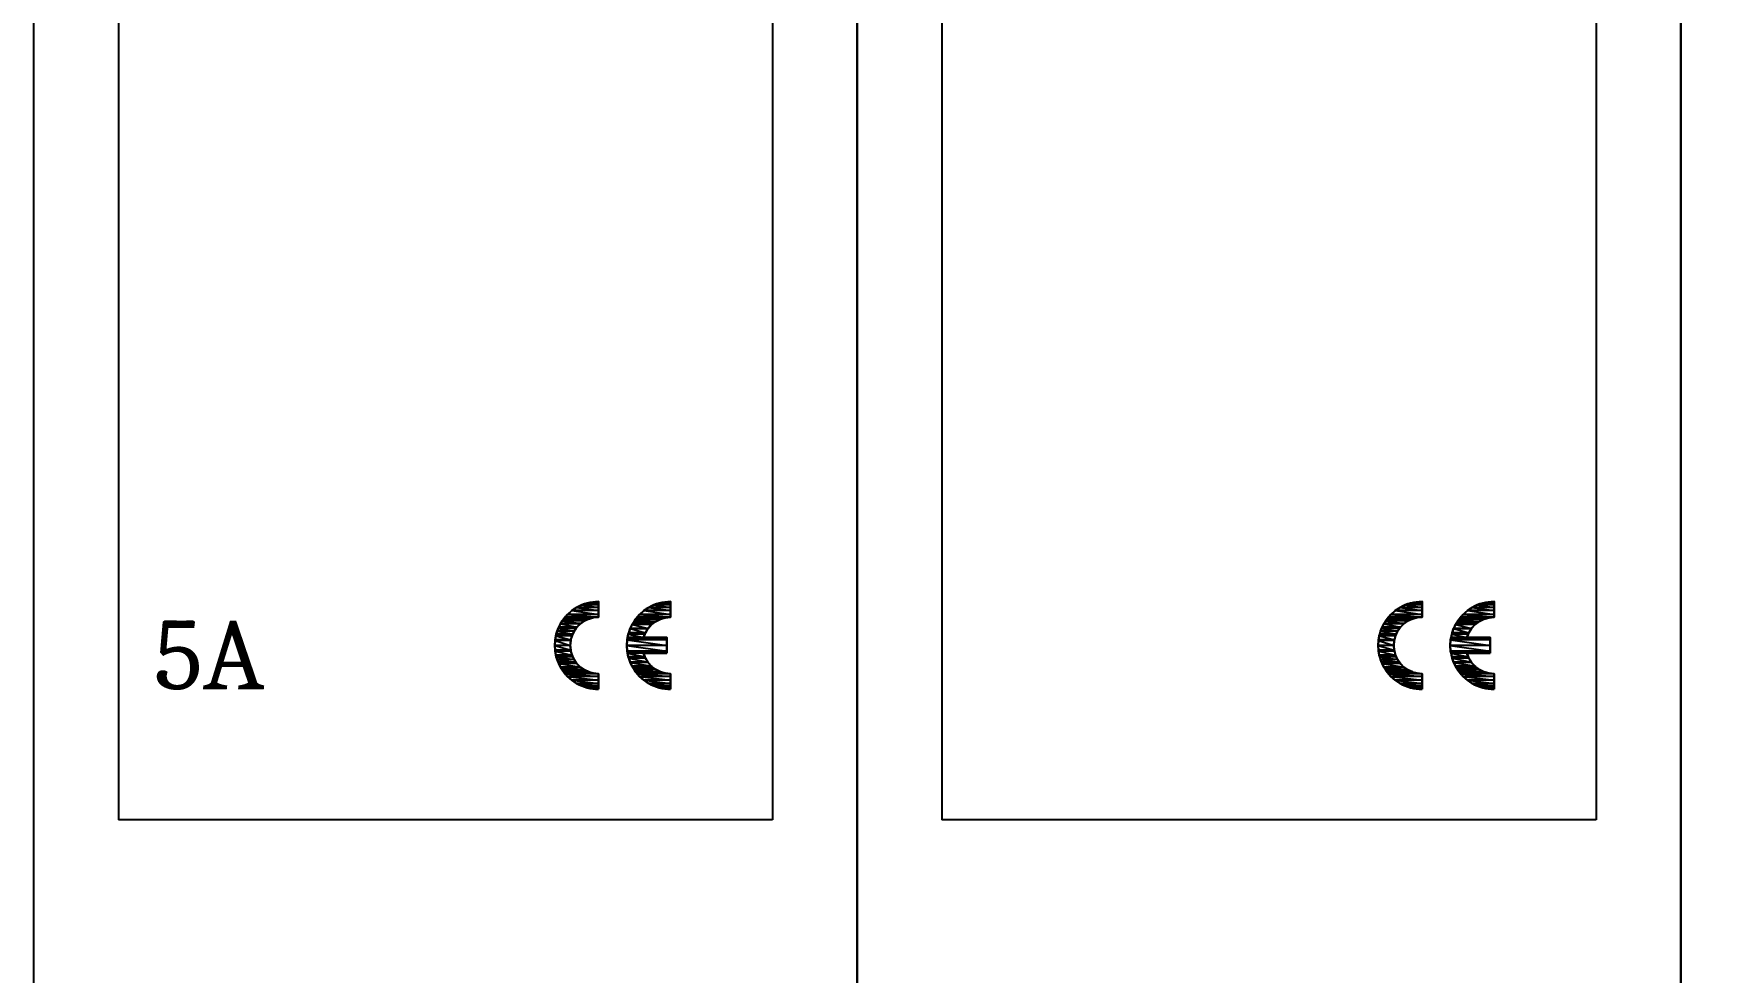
# Model space of a CAD drawing. Header units: millimetres. Extents: x 11116 to 13202, y 85802 to 88728.
# Drawn here: x 12200.18 to 12237.08, y 87176.81 to 87197.3 of the extents above; entities that cross this region are included whole.
import ezdxf

# ---------------------------------------------------------------- set-up
doc = ezdxf.new("R2010")
doc.units = ezdxf.units.MM
doc.styles.add('hwBorder', font='Cambria.ttf')

# ---------------------------------------------------------------- blocks, each defined once
blk = doc.blocks.new('*U2')
for points in [[(340.151, 40.711), (340.151, 120.193), (358.123, 120.193), (358.123, 40.711), (340.151, 40.711)], [(358.123, 40.711), (358.123, 120.193), (376.095, 120.193), (376.095, 40.711), (358.123, 40.711)], [(376.095, 40.711), (376.095, 120.193), (394.067, 120.193), (394.067, 40.711), (376.095, 40.711)], [(341.999, 92.551), (341.999, 61.164)], [(356.276, 92.551), (356.276, 61.164)], [(359.971, 92.551), (359.971, 61.164)], [(374.248, 92.551), (374.248, 61.164)], [(352.477, 65.928), (352.477, 65.928), (352.413, 65.926), (352.35, 65.919), (352.288, 65.909), (352.227, 65.895), (352.167, 65.876), (352.109, 65.854), (352.053, 65.829), (351.998, 65.799), (351.946, 65.767), (351.895, 65.731), (351.847, 65.692), (351.802, 65.649), (351.759, 65.603), (351.719, 65.555), (351.682, 65.504), (351.648, 65.449), (351.648, 65.449), (351.618, 65.393), (351.592, 65.335), (351.57, 65.277), (351.552, 65.217), (351.538, 65.156), (351.528, 65.095), (351.522, 65.033), (351.52, 64.971), (351.522, 64.909), (351.528, 64.847), (351.538, 64.786), (351.552, 64.725), (351.57, 64.665), (351.592, 64.606), (351.618, 64.549), (351.648, 64.492), (351.648, 64.492), (351.682, 64.438), (351.719, 64.387), (351.759, 64.338), (351.802, 64.293), (351.847, 64.25), (351.895, 64.211), (351.946, 64.175), (351.998, 64.142), (352.053, 64.113), (352.109, 64.087), (352.167, 64.065), (352.227, 64.047), (352.288, 64.033), (352.35, 64.022), (352.413, 64.016), (352.477, 64.014)], [(354.05, 65.928), (354.05, 65.928), (353.986, 65.926), (353.923, 65.919), (353.861, 65.909), (353.801, 65.895), (353.741, 65.876), (353.683, 65.854), (353.626, 65.829), (353.572, 65.799), (353.519, 65.767), (353.469, 65.731), (353.421, 65.692), (353.375, 65.649), (353.332, 65.603), (353.292, 65.555), (353.255, 65.504), (353.222, 65.449), (353.222, 65.449), (353.191, 65.393), (353.165, 65.335), (353.143, 65.277), (353.125, 65.217), (353.111, 65.156), (353.101, 65.095), (353.095, 65.033), (353.093, 64.971), (353.095, 64.909), (353.101, 64.847), (353.111, 64.786), (353.125, 64.725), (353.143, 64.665), (353.165, 64.606), (353.191, 64.549), (353.222, 64.492), (353.222, 64.492), (353.255, 64.438), (353.292, 64.387), (353.332, 64.338), (353.375, 64.293), (353.421, 64.25), (353.469, 64.211), (353.519, 64.175), (353.572, 64.142), (353.626, 64.113), (353.683, 64.087), (353.741, 64.065), (353.801, 64.047), (353.861, 64.033), (353.923, 64.022), (353.986, 64.016), (354.05, 64.014)], [(370.449, 65.928), (370.449, 65.928), (370.385, 65.926), (370.322, 65.919), (370.26, 65.909), (370.199, 65.895), (370.139, 65.876), (370.081, 65.854), (370.025, 65.829), (369.97, 65.799), (369.918, 65.767), (369.867, 65.731), (369.819, 65.692), (369.774, 65.649), (369.731, 65.603), (369.691, 65.555), (369.654, 65.504), (369.62, 65.449), (369.62, 65.449), (369.59, 65.393), (369.564, 65.335), (369.542, 65.277), (369.524, 65.217), (369.51, 65.156), (369.5, 65.095), (369.494, 65.033), (369.492, 64.971), (369.494, 64.909), (369.5, 64.847), (369.51, 64.786), (369.524, 64.725), (369.542, 64.665), (369.564, 64.606), (369.59, 64.549), (369.62, 64.492), (369.62, 64.492), (369.654, 64.438), (369.691, 64.387), (369.731, 64.338), (369.774, 64.293), (369.819, 64.25), (369.867, 64.211), (369.918, 64.175), (369.97, 64.142), (370.025, 64.113), (370.081, 64.087), (370.139, 64.065), (370.199, 64.047), (370.26, 64.033), (370.322, 64.022), (370.385, 64.016), (370.449, 64.014)], [(372.022, 65.928), (372.022, 65.928), (371.958, 65.926), (371.895, 65.919), (371.833, 65.909), (371.773, 65.895), (371.713, 65.876), (371.655, 65.854), (371.598, 65.829), (371.544, 65.799), (371.491, 65.767), (371.441, 65.731), (371.393, 65.692), (371.347, 65.649), (371.304, 65.603), (371.264, 65.555), (371.227, 65.504), (371.194, 65.449), (371.194, 65.449), (371.163, 65.393), (371.137, 65.335), (371.115, 65.277), (371.097, 65.217), (371.083, 65.156), (371.073, 65.095), (371.067, 65.033), (371.065, 64.971), (371.067, 64.909), (371.073, 64.847), (371.083, 64.786), (371.097, 64.725), (371.115, 64.665), (371.137, 64.606), (371.163, 64.549), (371.194, 64.492), (371.194, 64.492), (371.227, 64.438), (371.264, 64.387), (371.304, 64.338), (371.347, 64.293), (371.393, 64.25), (371.441, 64.211), (371.491, 64.175), (371.544, 64.142), (371.598, 64.113), (371.655, 64.087), (371.713, 64.065), (371.773, 64.047), (371.833, 64.033), (371.895, 64.022), (371.958, 64.016), (372.022, 64.014)], [(352.477, 65.587), (352.477, 65.587), (352.436, 65.586), (352.395, 65.582), (352.355, 65.575), (352.316, 65.566), (352.277, 65.554), (352.24, 65.54), (352.204, 65.524), (352.169, 65.505), (352.135, 65.484), (352.102, 65.461), (352.071, 65.435), (352.042, 65.408), (352.014, 65.379), (351.988, 65.347), (351.964, 65.314), (351.943, 65.279), (351.943, 65.279), (351.923, 65.243), (351.907, 65.206), (351.892, 65.168), (351.881, 65.129), (351.872, 65.09), (351.865, 65.051), (351.861, 65.011), (351.86, 64.971), (351.861, 64.931), (351.865, 64.891), (351.872, 64.852), (351.881, 64.813), (351.892, 64.774), (351.907, 64.736), (351.923, 64.699), (351.943, 64.663), (351.943, 64.663), (351.964, 64.628), (351.988, 64.595), (352.014, 64.563), (352.042, 64.534), (352.071, 64.507), (352.102, 64.481), (352.135, 64.458), (352.169, 64.437), (352.204, 64.418), (352.24, 64.402), (352.277, 64.387), (352.316, 64.376), (352.355, 64.366), (352.395, 64.36), (352.436, 64.356), (352.477, 64.354)], [(354.05, 65.587), (354.05, 65.587), (353.999, 65.585), (353.949, 65.579), (353.9, 65.569), (353.852, 65.555), (353.806, 65.537), (353.762, 65.516), (353.719, 65.491), (353.679, 65.463), (353.641, 65.432), (353.606, 65.399), (353.573, 65.362), (353.543, 65.322), (353.517, 65.28), (353.493, 65.236), (353.474, 65.19), (353.458, 65.141)], [(370.449, 65.587), (370.449, 65.587), (370.408, 65.586), (370.367, 65.582), (370.327, 65.575), (370.288, 65.566), (370.249, 65.554), (370.212, 65.54), (370.176, 65.524), (370.141, 65.505), (370.107, 65.484), (370.074, 65.461), (370.043, 65.435), (370.014, 65.408), (369.986, 65.379), (369.96, 65.347), (369.936, 65.314), (369.915, 65.279), (369.915, 65.279), (369.895, 65.243), (369.879, 65.206), (369.864, 65.168), (369.853, 65.129), (369.844, 65.09), (369.837, 65.051), (369.833, 65.011), (369.832, 64.971), (369.833, 64.931), (369.837, 64.891), (369.844, 64.852), (369.853, 64.813), (369.864, 64.774), (369.879, 64.736), (369.895, 64.699), (369.915, 64.663), (369.915, 64.663), (369.936, 64.628), (369.96, 64.595), (369.986, 64.563), (370.014, 64.534), (370.043, 64.507), (370.074, 64.481), (370.107, 64.458), (370.141, 64.437), (370.176, 64.418), (370.212, 64.402), (370.249, 64.387), (370.288, 64.376), (370.327, 64.366), (370.367, 64.36), (370.408, 64.356), (370.449, 64.354)], [(372.022, 65.587), (372.022, 65.587), (371.971, 65.585), (371.921, 65.579), (371.872, 65.569), (371.824, 65.555), (371.778, 65.537), (371.734, 65.516), (371.691, 65.491), (371.651, 65.463), (371.613, 65.432), (371.578, 65.399), (371.545, 65.362), (371.515, 65.322), (371.489, 65.28), (371.465, 65.236), (371.446, 65.19), (371.43, 65.141)], [(353.458, 65.141), (353.965, 65.141)], [(353.965, 65.141), (353.965, 64.801)], [(371.43, 65.141), (371.937, 65.141)], [(371.937, 65.141), (371.937, 64.801)], [(353.458, 64.801), (353.965, 64.801)], [(353.458, 64.801), (353.458, 64.801), (353.474, 64.752), (353.493, 64.706), (353.517, 64.662), (353.543, 64.62), (353.573, 64.58), (353.606, 64.543), (353.641, 64.509), (353.679, 64.478), (353.719, 64.451), (353.762, 64.426), (353.806, 64.405), (353.852, 64.387), (353.9, 64.373), (353.949, 64.363), (353.999, 64.356), (354.05, 64.354)], [(371.43, 64.801), (371.43, 64.801), (371.446, 64.752), (371.465, 64.706), (371.489, 64.662), (371.515, 64.62), (371.545, 64.58), (371.578, 64.543), (371.613, 64.509), (371.651, 64.478), (371.691, 64.451), (371.734, 64.426), (371.778, 64.405), (371.824, 64.387), (371.872, 64.373), (371.921, 64.363), (371.971, 64.356), (372.022, 64.354)], [(371.43, 64.801), (371.937, 64.801)], [(356.276, 61.164), (341.999, 61.164)], [(374.248, 61.164), (359.971, 61.164)]]:
    blk.add_lwpolyline(points)
at = {"color": 251}
for points in [[(352.477, 65.647), (351.8, 65.647), (351.894, 65.73)], [(351.894, 65.73), (351.8, 65.647)], [(352.477, 65.73), (351.894, 65.73), (351.998, 65.799)], [(351.998, 65.799), (351.894, 65.73)], [(351.894, 65.73), (352.477, 65.647)], [(351.894, 65.73), (352.477, 65.647)], [(352.477, 65.647), (352.477, 65.73), (351.894, 65.73)], [(352.477, 65.799), (351.998, 65.799), (352.111, 65.855)], [(352.111, 65.855), (351.998, 65.799)], [(351.998, 65.799), (352.477, 65.73)], [(351.998, 65.799), (352.477, 65.73)], [(352.477, 65.73), (352.477, 65.799), (351.998, 65.799)], [(352.477, 65.855), (352.111, 65.855), (352.229, 65.895)], [(352.229, 65.895), (352.111, 65.855)], [(352.111, 65.855), (352.477, 65.799)], [(352.111, 65.855), (352.477, 65.799)], [(352.477, 65.799), (352.477, 65.855), (352.111, 65.855)], [(352.477, 65.895), (352.229, 65.895), (352.352, 65.919)], [(352.352, 65.919), (352.229, 65.895)], [(352.229, 65.895), (352.477, 65.855)], [(352.229, 65.895), (352.477, 65.855)], [(352.477, 65.855), (352.477, 65.895), (352.229, 65.895)], [(352.477, 65.919), (352.352, 65.919), (352.477, 65.928)], [(352.477, 65.928), (352.352, 65.919)], [(352.352, 65.919), (352.477, 65.895)], [(352.352, 65.919), (352.477, 65.895)], [(352.477, 65.895), (352.477, 65.919), (352.352, 65.919)], [(352.477, 65.928), (352.477, 65.919)], [(352.477, 65.919), (352.477, 65.928)], [(352.477, 65.919), (352.477, 65.895)], [(352.477, 65.895), (352.477, 65.855)], [(352.477, 65.855), (352.477, 65.799)], [(352.477, 65.799), (352.477, 65.73)], [(352.477, 65.73), (352.477, 65.647)], [(354.05, 65.647), (353.374, 65.647), (353.468, 65.73)], [(353.468, 65.73), (353.374, 65.647)], [(354.05, 65.73), (353.468, 65.73), (353.572, 65.799)], [(353.572, 65.799), (353.468, 65.73)], [(353.468, 65.73), (354.05, 65.647)], [(353.468, 65.73), (354.05, 65.647)], [(354.05, 65.647), (354.05, 65.73), (353.468, 65.73)], [(354.05, 65.799), (353.572, 65.799), (353.684, 65.855)], [(353.684, 65.855), (353.572, 65.799)], [(353.572, 65.799), (354.05, 65.73)], [(353.572, 65.799), (354.05, 65.73)], [(354.05, 65.73), (354.05, 65.799), (353.572, 65.799)], [(354.05, 65.855), (353.684, 65.855), (353.803, 65.895)], [(353.803, 65.895), (353.684, 65.855)], [(353.684, 65.855), (354.05, 65.799)], [(353.684, 65.855), (354.05, 65.799)], [(354.05, 65.799), (354.05, 65.855), (353.684, 65.855)], [(354.05, 65.895), (353.803, 65.895), (353.925, 65.919)], [(353.925, 65.919), (353.803, 65.895)], [(353.803, 65.895), (354.05, 65.855)], [(353.803, 65.895), (354.05, 65.855)], [(354.05, 65.855), (354.05, 65.895), (353.803, 65.895)], [(354.05, 65.919), (353.925, 65.919), (354.05, 65.928)], [(354.05, 65.928), (353.925, 65.919)], [(353.925, 65.919), (354.05, 65.895)], [(353.925, 65.919), (354.05, 65.895)], [(354.05, 65.895), (354.05, 65.919), (353.925, 65.919)], [(354.05, 65.928), (354.05, 65.919)], [(354.05, 65.919), (354.05, 65.928)], [(354.05, 65.919), (354.05, 65.895)], [(354.05, 65.895), (354.05, 65.855)], [(354.05, 65.855), (354.05, 65.799)], [(354.05, 65.799), (354.05, 65.73)], [(354.05, 65.73), (354.05, 65.647)], [(369.866, 65.73), (369.772, 65.647)], [(370.449, 65.647), (369.772, 65.647), (369.866, 65.73)], [(369.97, 65.799), (369.866, 65.73)], [(370.449, 65.73), (369.866, 65.73), (369.97, 65.799)], [(370.449, 65.647), (370.449, 65.73), (369.866, 65.73)], [(369.866, 65.73), (370.449, 65.647)], [(369.866, 65.73), (370.449, 65.647)], [(370.083, 65.855), (369.97, 65.799)], [(370.449, 65.799), (369.97, 65.799), (370.083, 65.855)], [(370.449, 65.73), (370.449, 65.799), (369.97, 65.799)], [(369.97, 65.799), (370.449, 65.73)], [(369.97, 65.799), (370.449, 65.73)], [(370.201, 65.895), (370.083, 65.855)], [(370.449, 65.855), (370.083, 65.855), (370.201, 65.895)], [(370.449, 65.799), (370.449, 65.855), (370.083, 65.855)], [(370.083, 65.855), (370.449, 65.799)], [(370.083, 65.855), (370.449, 65.799)], [(370.324, 65.919), (370.201, 65.895)], [(370.449, 65.895), (370.201, 65.895), (370.324, 65.919)], [(370.449, 65.855), (370.449, 65.895), (370.201, 65.895)], [(370.201, 65.895), (370.449, 65.855)], [(370.201, 65.895), (370.449, 65.855)], [(370.449, 65.928), (370.324, 65.919)], [(370.449, 65.919), (370.324, 65.919), (370.449, 65.928)], [(370.449, 65.895), (370.449, 65.919), (370.324, 65.919)], [(370.324, 65.919), (370.449, 65.895)], [(370.324, 65.919), (370.449, 65.895)], [(370.449, 65.919), (370.449, 65.928)], [(370.449, 65.928), (370.449, 65.919)], [(370.449, 65.919), (370.449, 65.895)], [(370.449, 65.895), (370.449, 65.855)], [(370.449, 65.855), (370.449, 65.799)], [(370.449, 65.799), (370.449, 65.73)], [(370.449, 65.73), (370.449, 65.647)], [(371.44, 65.73), (371.346, 65.647)], [(372.022, 65.647), (371.346, 65.647), (371.44, 65.73)], [(371.544, 65.799), (371.44, 65.73)], [(372.022, 65.73), (371.44, 65.73), (371.544, 65.799)], [(372.022, 65.647), (372.022, 65.73), (371.44, 65.73)], [(371.44, 65.73), (372.022, 65.647)], [(371.44, 65.73), (372.022, 65.647)], [(371.656, 65.855), (371.544, 65.799)], [(372.022, 65.799), (371.544, 65.799), (371.656, 65.855)], [(372.022, 65.73), (372.022, 65.799), (371.544, 65.799)], [(371.544, 65.799), (372.022, 65.73)], [(371.544, 65.799), (372.022, 65.73)], [(371.775, 65.895), (371.656, 65.855)], [(372.022, 65.855), (371.656, 65.855), (371.775, 65.895)], [(372.022, 65.799), (372.022, 65.855), (371.656, 65.855)], [(371.656, 65.855), (372.022, 65.799)], [(371.656, 65.855), (372.022, 65.799)], [(371.897, 65.919), (371.775, 65.895)], [(372.022, 65.895), (371.775, 65.895), (371.897, 65.919)], [(372.022, 65.855), (372.022, 65.895), (371.775, 65.895)], [(371.775, 65.895), (372.022, 65.855)], [(371.775, 65.895), (372.022, 65.855)], [(372.022, 65.928), (371.897, 65.919)], [(372.022, 65.919), (371.897, 65.919), (372.022, 65.928)], [(372.022, 65.895), (372.022, 65.919), (371.897, 65.919)], [(371.897, 65.919), (372.022, 65.895)], [(371.897, 65.919), (372.022, 65.895)], [(372.022, 65.919), (372.022, 65.928)], [(372.022, 65.928), (372.022, 65.919)], [(372.022, 65.919), (372.022, 65.895)], [(372.022, 65.895), (372.022, 65.855)], [(372.022, 65.855), (372.022, 65.799)], [(372.022, 65.799), (372.022, 65.73)], [(372.022, 65.73), (372.022, 65.647)], [(351.943, 65.279), (351.573, 65.279), (351.593, 65.337)], [(351.593, 65.337), (351.573, 65.279)], [(351.983, 65.337), (351.593, 65.337), (351.608, 65.367)], [(351.608, 65.367), (351.593, 65.337)], [(351.593, 65.337), (351.943, 65.279)], [(351.593, 65.337), (351.943, 65.279)], [(351.943, 65.279), (351.983, 65.337), (351.593, 65.337)], [(352.005, 65.367), (351.608, 65.367), (351.645, 65.443)], [(351.645, 65.443), (351.608, 65.367)], [(351.608, 65.367), (351.983, 65.337)], [(351.608, 65.367), (351.983, 65.337)], [(351.983, 65.337), (352.005, 65.367), (351.608, 65.367)], [(352.081, 65.443), (351.645, 65.443), (351.648, 65.449)], [(351.648, 65.449), (351.645, 65.443)], [(351.645, 65.443), (352.005, 65.367)], [(351.645, 65.443), (352.005, 65.367)], [(352.005, 65.367), (352.081, 65.443), (351.645, 65.443)], [(352.089, 65.449), (351.648, 65.449), (351.685, 65.505)], [(351.685, 65.505), (351.648, 65.449)], [(351.648, 65.449), (352.081, 65.443)], [(351.648, 65.449), (352.081, 65.443)], [(352.081, 65.443), (352.089, 65.449), (351.648, 65.449)], [(352.169, 65.505), (351.685, 65.505), (351.716, 65.55)], [(351.716, 65.55), (351.685, 65.505)], [(351.685, 65.505), (352.089, 65.449)], [(351.685, 65.505), (352.089, 65.449)], [(352.089, 65.449), (352.169, 65.505), (351.685, 65.505)], [(352.266, 65.55), (351.716, 65.55), (351.718, 65.553)], [(351.718, 65.553), (351.716, 65.55)], [(351.716, 65.55), (352.169, 65.505)], [(351.716, 65.55), (352.169, 65.505)], [(352.169, 65.505), (352.266, 65.55), (351.716, 65.55)], [(352.277, 65.553), (351.718, 65.553), (351.74, 65.578)], [(351.74, 65.578), (351.718, 65.553)], [(351.718, 65.553), (352.266, 65.55)], [(351.718, 65.553), (352.266, 65.55)], [(352.266, 65.55), (352.277, 65.553), (351.718, 65.553)], [(352.37, 65.578), (351.74, 65.578), (351.748, 65.587)], [(351.748, 65.587), (351.74, 65.578)], [(351.74, 65.578), (352.277, 65.553)], [(351.74, 65.578), (352.277, 65.553)], [(352.277, 65.553), (352.37, 65.578), (351.74, 65.578)], [(352.477, 65.587), (351.748, 65.587), (351.8, 65.647)], [(351.8, 65.647), (351.748, 65.587)], [(351.748, 65.587), (352.37, 65.578)], [(351.748, 65.587), (352.37, 65.578)], [(352.37, 65.578), (352.477, 65.587), (351.748, 65.587)], [(351.8, 65.647), (352.477, 65.587)], [(351.8, 65.647), (352.477, 65.587)], [(352.477, 65.587), (352.477, 65.647), (351.8, 65.647)], [(351.983, 65.337), (351.943, 65.279)], [(352.005, 65.367), (351.983, 65.337)], [(352.081, 65.443), (352.005, 65.367)], [(352.089, 65.449), (352.081, 65.443)], [(352.169, 65.505), (352.089, 65.449)], [(352.266, 65.55), (352.169, 65.505)], [(352.277, 65.553), (352.266, 65.55)], [(352.37, 65.578), (352.277, 65.553)], [(352.477, 65.587), (352.37, 65.578)], [(352.477, 65.647), (352.477, 65.587)], [(353.499, 65.247), (353.136, 65.247), (353.166, 65.337)], [(353.166, 65.337), (353.136, 65.247)], [(353.555, 65.337), (353.166, 65.337), (353.169, 65.343)], [(353.169, 65.343), (353.166, 65.337)], [(353.166, 65.337), (353.499, 65.247)], [(353.166, 65.337), (353.499, 65.247)], [(353.499, 65.247), (353.555, 65.337), (353.166, 65.337)], [(353.559, 65.343), (353.169, 65.343), (353.211, 65.427)], [(353.211, 65.427), (353.169, 65.343)], [(353.169, 65.343), (353.555, 65.337)], [(353.169, 65.343), (353.555, 65.337)], [(353.555, 65.337), (353.559, 65.343), (353.169, 65.343)], [(353.636, 65.427), (353.211, 65.427), (353.222, 65.449)], [(353.222, 65.449), (353.211, 65.427)], [(353.211, 65.427), (353.559, 65.343)], [(353.211, 65.427), (353.559, 65.343)], [(353.559, 65.343), (353.636, 65.427), (353.211, 65.427)], [(353.665, 65.449), (353.222, 65.449), (353.253, 65.495)], [(353.253, 65.495), (353.222, 65.449)], [(353.222, 65.449), (353.636, 65.427)], [(353.222, 65.449), (353.636, 65.427)], [(353.636, 65.427), (353.665, 65.449), (353.222, 65.449)], [(353.726, 65.495), (353.253, 65.495), (353.286, 65.546)], [(353.286, 65.546), (353.253, 65.495)], [(353.253, 65.495), (353.665, 65.449)], [(353.253, 65.495), (353.665, 65.449)], [(353.665, 65.449), (353.726, 65.495), (353.253, 65.495)], [(353.828, 65.546), (353.286, 65.546), (353.291, 65.553)], [(353.291, 65.553), (353.286, 65.546)], [(353.286, 65.546), (353.726, 65.495)], [(353.286, 65.546), (353.726, 65.495)], [(353.726, 65.495), (353.828, 65.546), (353.286, 65.546)], [(353.854, 65.553), (353.291, 65.553), (353.312, 65.577)], [(353.312, 65.577), (353.291, 65.553)], [(353.291, 65.553), (353.828, 65.546)], [(353.291, 65.553), (353.828, 65.546)], [(353.828, 65.546), (353.854, 65.553), (353.291, 65.553)], [(353.937, 65.577), (353.312, 65.577), (353.321, 65.587)], [(353.321, 65.587), (353.312, 65.577)], [(353.312, 65.577), (353.854, 65.553)], [(353.312, 65.577), (353.854, 65.553)], [(353.854, 65.553), (353.937, 65.577), (353.312, 65.577)], [(354.05, 65.587), (353.321, 65.587), (353.374, 65.647)], [(353.374, 65.647), (353.321, 65.587)], [(353.321, 65.587), (353.937, 65.577)], [(353.321, 65.587), (353.937, 65.577)], [(353.937, 65.577), (354.05, 65.587), (353.321, 65.587)], [(353.374, 65.647), (354.05, 65.587)], [(353.374, 65.647), (354.05, 65.587)], [(354.05, 65.587), (354.05, 65.647), (353.374, 65.647)], [(353.555, 65.337), (353.499, 65.247)], [(353.559, 65.343), (353.555, 65.337)], [(353.636, 65.427), (353.559, 65.343)], [(353.665, 65.449), (353.636, 65.427)], [(353.726, 65.495), (353.665, 65.449)], [(353.828, 65.546), (353.726, 65.495)], [(353.854, 65.553), (353.828, 65.546)], [(353.937, 65.577), (353.854, 65.553)], [(354.05, 65.587), (353.937, 65.577)], [(354.05, 65.647), (354.05, 65.587)], [(369.565, 65.337), (369.545, 65.279)], [(369.915, 65.279), (369.545, 65.279), (369.565, 65.337)], [(369.58, 65.367), (369.565, 65.337)], [(369.955, 65.337), (369.565, 65.337), (369.58, 65.367)], [(369.915, 65.279), (369.955, 65.337), (369.565, 65.337)], [(369.565, 65.337), (369.915, 65.279)], [(369.565, 65.337), (369.915, 65.279)], [(369.617, 65.443), (369.58, 65.367)], [(369.977, 65.367), (369.58, 65.367), (369.617, 65.443)], [(369.955, 65.337), (369.977, 65.367), (369.58, 65.367)], [(369.58, 65.367), (369.955, 65.337)], [(369.58, 65.367), (369.955, 65.337)], [(369.62, 65.449), (369.617, 65.443)], [(370.053, 65.443), (369.617, 65.443), (369.62, 65.449)], [(369.977, 65.367), (370.053, 65.443), (369.617, 65.443)], [(369.617, 65.443), (369.977, 65.367)], [(369.617, 65.443), (369.977, 65.367)], [(369.657, 65.505), (369.62, 65.449)], [(370.061, 65.449), (369.62, 65.449), (369.657, 65.505)], [(370.053, 65.443), (370.061, 65.449), (369.62, 65.449)], [(369.62, 65.449), (370.053, 65.443)], [(369.62, 65.449), (370.053, 65.443)], [(369.688, 65.55), (369.657, 65.505)], [(370.141, 65.505), (369.657, 65.505), (369.688, 65.55)], [(370.061, 65.449), (370.141, 65.505), (369.657, 65.505)], [(369.657, 65.505), (370.061, 65.449)], [(369.657, 65.505), (370.061, 65.449)], [(369.69, 65.553), (369.688, 65.55)], [(370.238, 65.55), (369.688, 65.55), (369.69, 65.553)], [(370.141, 65.505), (370.238, 65.55), (369.688, 65.55)], [(369.688, 65.55), (370.141, 65.505)], [(369.688, 65.55), (370.141, 65.505)], [(369.712, 65.578), (369.69, 65.553)], [(370.249, 65.553), (369.69, 65.553), (369.712, 65.578)], [(370.238, 65.55), (370.249, 65.553), (369.69, 65.553)], [(369.69, 65.553), (370.238, 65.55)], [(369.69, 65.553), (370.238, 65.55)], [(369.72, 65.587), (369.712, 65.578)], [(370.342, 65.578), (369.712, 65.578), (369.72, 65.587)], [(370.249, 65.553), (370.342, 65.578), (369.712, 65.578)], [(369.712, 65.578), (370.249, 65.553)], [(369.712, 65.578), (370.249, 65.553)], [(369.772, 65.647), (369.72, 65.587)], [(370.449, 65.587), (369.72, 65.587), (369.772, 65.647)], [(370.342, 65.578), (370.449, 65.587), (369.72, 65.587)], [(369.72, 65.587), (370.342, 65.578)], [(369.72, 65.587), (370.342, 65.578)], [(370.449, 65.587), (370.449, 65.647), (369.772, 65.647)], [(369.772, 65.647), (370.449, 65.587)], [(369.772, 65.647), (370.449, 65.587)], [(369.955, 65.337), (369.915, 65.279)], [(369.977, 65.367), (369.955, 65.337)], [(370.053, 65.443), (369.977, 65.367)], [(370.061, 65.449), (370.053, 65.443)], [(370.141, 65.505), (370.061, 65.449)], [(370.238, 65.55), (370.141, 65.505)], [(370.249, 65.553), (370.238, 65.55)], [(370.342, 65.578), (370.249, 65.553)], [(370.449, 65.587), (370.342, 65.578)], [(370.449, 65.647), (370.449, 65.587)], [(371.138, 65.337), (371.108, 65.247)], [(371.471, 65.247), (371.108, 65.247), (371.138, 65.337)], [(371.141, 65.343), (371.138, 65.337)], [(371.527, 65.337), (371.138, 65.337), (371.141, 65.343)], [(371.471, 65.247), (371.527, 65.337), (371.138, 65.337)], [(371.138, 65.337), (371.471, 65.247)], [(371.138, 65.337), (371.471, 65.247)], [(371.183, 65.427), (371.141, 65.343)], [(371.531, 65.343), (371.141, 65.343), (371.183, 65.427)], [(371.527, 65.337), (371.531, 65.343), (371.141, 65.343)], [(371.141, 65.343), (371.527, 65.337)], [(371.141, 65.343), (371.527, 65.337)], [(371.194, 65.449), (371.183, 65.427)], [(371.608, 65.427), (371.183, 65.427), (371.194, 65.449)], [(371.531, 65.343), (371.608, 65.427), (371.183, 65.427)], [(371.183, 65.427), (371.531, 65.343)], [(371.183, 65.427), (371.531, 65.343)], [(371.225, 65.495), (371.194, 65.449)], [(371.637, 65.449), (371.194, 65.449), (371.225, 65.495)], [(371.608, 65.427), (371.637, 65.449), (371.194, 65.449)], [(371.194, 65.449), (371.608, 65.427)], [(371.194, 65.449), (371.608, 65.427)], [(371.258, 65.546), (371.225, 65.495)], [(371.698, 65.495), (371.225, 65.495), (371.258, 65.546)], [(371.637, 65.449), (371.698, 65.495), (371.225, 65.495)], [(371.225, 65.495), (371.637, 65.449)], [(371.225, 65.495), (371.637, 65.449)], [(371.263, 65.553), (371.258, 65.546)], [(371.8, 65.546), (371.258, 65.546), (371.263, 65.553)], [(371.698, 65.495), (371.8, 65.546), (371.258, 65.546)], [(371.258, 65.546), (371.698, 65.495)], [(371.258, 65.546), (371.698, 65.495)], [(371.284, 65.577), (371.263, 65.553)], [(371.826, 65.553), (371.263, 65.553), (371.284, 65.577)], [(371.8, 65.546), (371.826, 65.553), (371.263, 65.553)], [(371.263, 65.553), (371.8, 65.546)], [(371.263, 65.553), (371.8, 65.546)], [(371.293, 65.587), (371.284, 65.577)], [(371.909, 65.577), (371.284, 65.577), (371.293, 65.587)], [(371.826, 65.553), (371.909, 65.577), (371.284, 65.577)], [(371.284, 65.577), (371.826, 65.553)], [(371.284, 65.577), (371.826, 65.553)], [(371.346, 65.647), (371.293, 65.587)], [(372.022, 65.587), (371.293, 65.587), (371.346, 65.647)], [(371.909, 65.577), (372.022, 65.587), (371.293, 65.587)], [(371.293, 65.587), (371.909, 65.577)], [(371.293, 65.587), (371.909, 65.577)], [(372.022, 65.587), (372.022, 65.647), (371.346, 65.647)], [(371.346, 65.647), (372.022, 65.587)], [(371.346, 65.647), (372.022, 65.587)], [(371.527, 65.337), (371.471, 65.247)], [(371.531, 65.343), (371.527, 65.337)], [(371.608, 65.427), (371.531, 65.343)], [(371.637, 65.449), (371.608, 65.427)], [(371.698, 65.495), (371.637, 65.449)], [(371.8, 65.546), (371.698, 65.495)], [(371.826, 65.553), (371.8, 65.546)], [(371.909, 65.577), (371.826, 65.553)], [(372.022, 65.587), (371.909, 65.577)], [(372.022, 65.647), (372.022, 65.587)], [(351.86, 64.971), (351.52, 64.971), (351.527, 65.078)], [(351.527, 65.078), (351.52, 64.971)], [(351.52, 64.971), (351.87, 64.864)], [(351.87, 64.864), (351.527, 64.864), (351.52, 64.971)], [(351.52, 64.971), (351.87, 64.864)], [(351.87, 64.864), (351.86, 64.971), (351.52, 64.971)], [(351.52, 64.971), (351.527, 64.864)], [(351.87, 65.078), (351.527, 65.078), (351.528, 65.096)], [(351.528, 65.096), (351.527, 65.078)], [(351.527, 65.078), (351.86, 64.971)], [(351.527, 65.078), (351.86, 64.971)], [(351.86, 64.971), (351.87, 65.078), (351.527, 65.078)], [(351.874, 65.096), (351.528, 65.096), (351.545, 65.182)], [(351.545, 65.182), (351.528, 65.096)], [(351.528, 65.096), (351.87, 65.078)], [(351.528, 65.096), (351.87, 65.078)], [(351.87, 65.078), (351.874, 65.096), (351.528, 65.096)], [(351.897, 65.182), (351.545, 65.182), (351.553, 65.218)], [(351.553, 65.218), (351.545, 65.182)], [(351.545, 65.182), (351.874, 65.096)], [(351.545, 65.182), (351.874, 65.096)], [(351.874, 65.096), (351.897, 65.182), (351.545, 65.182)], [(351.915, 65.218), (351.553, 65.218), (351.573, 65.279)], [(351.573, 65.279), (351.553, 65.218)], [(351.553, 65.218), (351.897, 65.182)], [(351.553, 65.218), (351.897, 65.182)], [(351.897, 65.182), (351.915, 65.218), (351.553, 65.218)], [(351.573, 65.279), (351.915, 65.218)], [(351.573, 65.279), (351.915, 65.218)], [(351.915, 65.218), (351.943, 65.279), (351.573, 65.279)], [(351.87, 65.078), (351.86, 64.971)], [(351.86, 64.971), (351.87, 64.864)], [(351.874, 65.096), (351.87, 65.078)], [(351.897, 65.182), (351.874, 65.096)], [(351.915, 65.218), (351.897, 65.182)], [(351.943, 65.279), (351.915, 65.218)], [(353.965, 64.971), (353.094, 64.971), (353.102, 65.096)], [(353.102, 65.096), (353.094, 64.971)], [(353.094, 64.971), (353.965, 64.846)], [(353.965, 64.846), (353.102, 64.846), (353.094, 64.971)], [(353.094, 64.971), (353.965, 64.846)], [(353.965, 64.846), (353.965, 64.971), (353.094, 64.971)], [(353.094, 64.971), (353.102, 64.846)], [(353.965, 65.096), (353.102, 65.096), (353.111, 65.141)], [(353.111, 65.141), (353.102, 65.096)], [(353.102, 65.096), (353.965, 64.971)], [(353.102, 65.096), (353.965, 64.971)], [(353.965, 64.971), (353.965, 65.096), (353.102, 65.096)], [(353.458, 65.141), (353.111, 65.141), (353.126, 65.218)], [(353.126, 65.218), (353.111, 65.141)], [(353.111, 65.141), (353.965, 65.096)], [(353.111, 65.141), (353.965, 65.096)], [(353.965, 65.096), (353.965, 65.141), (353.111, 65.141)], [(353.488, 65.218), (353.126, 65.218), (353.136, 65.247)], [(353.136, 65.247), (353.126, 65.218)], [(353.126, 65.218), (353.458, 65.141)], [(353.126, 65.218), (353.458, 65.141)], [(353.458, 65.141), (353.488, 65.218), (353.126, 65.218)], [(353.136, 65.247), (353.488, 65.218)], [(353.136, 65.247), (353.488, 65.218)], [(353.488, 65.218), (353.499, 65.247), (353.136, 65.247)], [(353.488, 65.218), (353.458, 65.141)], [(353.458, 65.141), (353.965, 65.141)], [(353.458, 65.141), (353.458, 65.141)], [(353.458, 65.141), (353.965, 65.141)], [(353.499, 65.247), (353.488, 65.218)], [(353.965, 65.141), (353.965, 65.096)], [(353.965, 65.096), (353.965, 64.971)], [(353.965, 64.971), (353.965, 64.846)], [(369.499, 65.078), (369.492, 64.971)], [(369.832, 64.971), (369.492, 64.971), (369.499, 65.078)], [(369.492, 64.971), (369.499, 64.864)], [(369.842, 64.864), (369.832, 64.971), (369.492, 64.971)], [(369.492, 64.971), (369.842, 64.864)], [(369.842, 64.864), (369.499, 64.864), (369.492, 64.971)], [(369.492, 64.971), (369.842, 64.864)], [(369.5, 65.096), (369.499, 65.078)], [(369.842, 65.078), (369.499, 65.078), (369.5, 65.096)], [(369.832, 64.971), (369.842, 65.078), (369.499, 65.078)], [(369.499, 65.078), (369.832, 64.971)], [(369.499, 65.078), (369.832, 64.971)], [(369.517, 65.182), (369.5, 65.096)], [(369.846, 65.096), (369.5, 65.096), (369.517, 65.182)], [(369.842, 65.078), (369.846, 65.096), (369.5, 65.096)], [(369.5, 65.096), (369.842, 65.078)], [(369.5, 65.096), (369.842, 65.078)], [(369.525, 65.218), (369.517, 65.182)], [(369.869, 65.182), (369.517, 65.182), (369.525, 65.218)], [(369.846, 65.096), (369.869, 65.182), (369.517, 65.182)], [(369.517, 65.182), (369.846, 65.096)], [(369.517, 65.182), (369.846, 65.096)], [(369.545, 65.279), (369.525, 65.218)], [(369.887, 65.218), (369.525, 65.218), (369.545, 65.279)], [(369.869, 65.182), (369.887, 65.218), (369.525, 65.218)], [(369.525, 65.218), (369.869, 65.182)], [(369.525, 65.218), (369.869, 65.182)], [(369.887, 65.218), (369.915, 65.279), (369.545, 65.279)], [(369.545, 65.279), (369.887, 65.218)], [(369.545, 65.279), (369.887, 65.218)], [(369.842, 65.078), (369.832, 64.971)], [(369.832, 64.971), (369.842, 64.864)], [(369.846, 65.096), (369.842, 65.078)], [(369.869, 65.182), (369.846, 65.096)], [(369.887, 65.218), (369.869, 65.182)], [(369.915, 65.279), (369.887, 65.218)], [(371.074, 65.096), (371.066, 64.971)], [(371.937, 64.971), (371.066, 64.971), (371.074, 65.096)], [(371.066, 64.971), (371.074, 64.846)], [(371.937, 64.846), (371.937, 64.971), (371.066, 64.971)], [(371.066, 64.971), (371.937, 64.846)], [(371.937, 64.846), (371.074, 64.846), (371.066, 64.971)], [(371.066, 64.971), (371.937, 64.846)], [(371.083, 65.141), (371.074, 65.096)], [(371.937, 65.096), (371.074, 65.096), (371.083, 65.141)], [(371.937, 64.971), (371.937, 65.096), (371.074, 65.096)], [(371.074, 65.096), (371.937, 64.971)], [(371.074, 65.096), (371.937, 64.971)], [(371.098, 65.218), (371.083, 65.141)], [(371.43, 65.141), (371.083, 65.141), (371.098, 65.218)], [(371.937, 65.096), (371.937, 65.141), (371.083, 65.141)], [(371.083, 65.141), (371.937, 65.096)], [(371.083, 65.141), (371.937, 65.096)], [(371.108, 65.247), (371.098, 65.218)], [(371.46, 65.218), (371.098, 65.218), (371.108, 65.247)], [(371.43, 65.141), (371.46, 65.218), (371.098, 65.218)], [(371.098, 65.218), (371.43, 65.141)], [(371.098, 65.218), (371.43, 65.141)], [(371.46, 65.218), (371.471, 65.247), (371.108, 65.247)], [(371.108, 65.247), (371.46, 65.218)], [(371.108, 65.247), (371.46, 65.218)], [(371.46, 65.218), (371.43, 65.141)], [(371.43, 65.141), (371.937, 65.141)], [(371.43, 65.141), (371.43, 65.141)], [(371.43, 65.141), (371.937, 65.141)], [(371.471, 65.247), (371.46, 65.218)], [(371.937, 65.141), (371.937, 65.096)], [(371.937, 65.096), (371.937, 64.971)], [(371.937, 64.971), (371.937, 64.846)], [(351.527, 64.864), (351.874, 64.846)], [(351.874, 64.846), (351.528, 64.846), (351.527, 64.864)], [(351.527, 64.864), (351.874, 64.846)], [(351.874, 64.846), (351.87, 64.864), (351.527, 64.864)], [(351.527, 64.864), (351.528, 64.846)], [(351.528, 64.846), (351.897, 64.76)], [(351.897, 64.76), (351.545, 64.76), (351.528, 64.846)], [(351.528, 64.846), (351.897, 64.76)], [(351.897, 64.76), (351.874, 64.846), (351.528, 64.846)], [(351.528, 64.846), (351.545, 64.76)], [(351.545, 64.76), (351.915, 64.723)], [(351.915, 64.723), (351.553, 64.723), (351.545, 64.76)], [(351.545, 64.76), (351.915, 64.723)], [(351.915, 64.723), (351.897, 64.76), (351.545, 64.76)], [(351.545, 64.76), (351.553, 64.723)], [(351.553, 64.723), (351.943, 64.663)], [(351.943, 64.663), (351.573, 64.663), (351.553, 64.723)], [(351.553, 64.723), (351.943, 64.663)], [(351.943, 64.663), (351.915, 64.723), (351.553, 64.723)], [(351.553, 64.723), (351.573, 64.663)], [(351.573, 64.663), (351.983, 64.605)], [(351.983, 64.605), (351.593, 64.605), (351.573, 64.663)], [(351.573, 64.663), (351.983, 64.605)], [(351.983, 64.605), (351.943, 64.663), (351.573, 64.663)], [(351.573, 64.663), (351.593, 64.605)], [(351.593, 64.605), (352.005, 64.574)], [(352.005, 64.574), (351.608, 64.574), (351.593, 64.605)], [(351.593, 64.605), (352.005, 64.574)], [(352.005, 64.574), (351.983, 64.605), (351.593, 64.605)], [(351.593, 64.605), (351.608, 64.574)], [(351.608, 64.574), (352.081, 64.498)], [(352.081, 64.498), (351.645, 64.498), (351.608, 64.574)], [(351.608, 64.574), (352.081, 64.498)], [(352.081, 64.498), (352.005, 64.574), (351.608, 64.574)], [(351.608, 64.574), (351.645, 64.498)], [(351.87, 64.864), (351.874, 64.846)], [(351.874, 64.846), (351.897, 64.76)], [(351.897, 64.76), (351.915, 64.723)], [(351.915, 64.723), (351.943, 64.663)], [(351.943, 64.663), (351.983, 64.605)], [(351.983, 64.605), (352.005, 64.574)], [(352.005, 64.574), (352.081, 64.498)], [(353.102, 64.846), (353.965, 64.801)], [(353.965, 64.801), (353.111, 64.801), (353.102, 64.846)], [(353.102, 64.846), (353.965, 64.801)], [(353.965, 64.801), (353.965, 64.846), (353.102, 64.846)], [(353.102, 64.846), (353.111, 64.801)], [(353.111, 64.801), (353.488, 64.723)], [(353.488, 64.723), (353.126, 64.723), (353.111, 64.801)], [(353.111, 64.801), (353.488, 64.723)], [(353.488, 64.723), (353.458, 64.801), (353.111, 64.801)], [(353.111, 64.801), (353.126, 64.723)], [(353.126, 64.723), (353.499, 64.695)], [(353.499, 64.695), (353.136, 64.695), (353.126, 64.723)], [(353.126, 64.723), (353.499, 64.695)], [(353.499, 64.695), (353.488, 64.723), (353.126, 64.723)], [(353.126, 64.723), (353.136, 64.695)], [(353.136, 64.695), (353.555, 64.605)], [(353.555, 64.605), (353.166, 64.605), (353.136, 64.695)], [(353.136, 64.695), (353.555, 64.605)], [(353.555, 64.605), (353.499, 64.695), (353.136, 64.695)], [(353.136, 64.695), (353.166, 64.605)], [(353.166, 64.605), (353.559, 64.598)], [(353.559, 64.598), (353.169, 64.598), (353.166, 64.605)], [(353.166, 64.605), (353.559, 64.598)], [(353.559, 64.598), (353.555, 64.605), (353.166, 64.605)], [(353.166, 64.605), (353.169, 64.598)], [(353.169, 64.598), (353.636, 64.515)], [(353.636, 64.515), (353.211, 64.515), (353.169, 64.598)], [(353.169, 64.598), (353.636, 64.515)], [(353.636, 64.515), (353.559, 64.598), (353.169, 64.598)], [(353.169, 64.598), (353.211, 64.515)], [(353.458, 64.801), (353.965, 64.801)], [(353.458, 64.801), (353.458, 64.801)], [(353.458, 64.801), (353.965, 64.801)], [(353.458, 64.801), (353.488, 64.723)], [(353.488, 64.723), (353.499, 64.695)], [(353.499, 64.695), (353.555, 64.605)], [(353.555, 64.605), (353.559, 64.598)], [(353.559, 64.598), (353.636, 64.515)], [(353.965, 64.846), (353.965, 64.801)], [(369.499, 64.864), (369.5, 64.846)], [(369.846, 64.846), (369.842, 64.864), (369.499, 64.864)], [(369.499, 64.864), (369.846, 64.846)], [(369.846, 64.846), (369.5, 64.846), (369.499, 64.864)], [(369.499, 64.864), (369.846, 64.846)], [(369.5, 64.846), (369.517, 64.76)], [(369.869, 64.76), (369.846, 64.846), (369.5, 64.846)], [(369.5, 64.846), (369.869, 64.76)], [(369.869, 64.76), (369.517, 64.76), (369.5, 64.846)], [(369.5, 64.846), (369.869, 64.76)], [(369.517, 64.76), (369.525, 64.723)], [(369.887, 64.723), (369.869, 64.76), (369.517, 64.76)], [(369.517, 64.76), (369.887, 64.723)], [(369.887, 64.723), (369.525, 64.723), (369.517, 64.76)], [(369.517, 64.76), (369.887, 64.723)], [(369.525, 64.723), (369.545, 64.663)], [(369.915, 64.663), (369.887, 64.723), (369.525, 64.723)], [(369.525, 64.723), (369.915, 64.663)], [(369.915, 64.663), (369.545, 64.663), (369.525, 64.723)], [(369.525, 64.723), (369.915, 64.663)], [(369.545, 64.663), (369.565, 64.605)], [(369.955, 64.605), (369.915, 64.663), (369.545, 64.663)], [(369.545, 64.663), (369.955, 64.605)], [(369.955, 64.605), (369.565, 64.605), (369.545, 64.663)], [(369.545, 64.663), (369.955, 64.605)], [(369.565, 64.605), (369.58, 64.574)], [(369.977, 64.574), (369.955, 64.605), (369.565, 64.605)], [(369.565, 64.605), (369.977, 64.574)], [(369.977, 64.574), (369.58, 64.574), (369.565, 64.605)], [(369.565, 64.605), (369.977, 64.574)], [(369.58, 64.574), (369.617, 64.498)], [(370.053, 64.498), (369.977, 64.574), (369.58, 64.574)], [(369.58, 64.574), (370.053, 64.498)], [(370.053, 64.498), (369.617, 64.498), (369.58, 64.574)], [(369.58, 64.574), (370.053, 64.498)], [(369.842, 64.864), (369.846, 64.846)], [(369.846, 64.846), (369.869, 64.76)], [(369.869, 64.76), (369.887, 64.723)], [(369.887, 64.723), (369.915, 64.663)], [(369.915, 64.663), (369.955, 64.605)], [(369.955, 64.605), (369.977, 64.574)], [(369.977, 64.574), (370.053, 64.498)], [(371.074, 64.846), (371.083, 64.801)], [(371.937, 64.801), (371.937, 64.846), (371.074, 64.846)], [(371.074, 64.846), (371.937, 64.801)], [(371.937, 64.801), (371.083, 64.801), (371.074, 64.846)], [(371.074, 64.846), (371.937, 64.801)], [(371.083, 64.801), (371.098, 64.723)], [(371.46, 64.723), (371.43, 64.801), (371.083, 64.801)], [(371.083, 64.801), (371.46, 64.723)], [(371.46, 64.723), (371.098, 64.723), (371.083, 64.801)], [(371.083, 64.801), (371.46, 64.723)], [(371.098, 64.723), (371.108, 64.695)], [(371.471, 64.695), (371.46, 64.723), (371.098, 64.723)], [(371.098, 64.723), (371.471, 64.695)], [(371.471, 64.695), (371.108, 64.695), (371.098, 64.723)], [(371.098, 64.723), (371.471, 64.695)], [(371.108, 64.695), (371.138, 64.605)], [(371.527, 64.605), (371.471, 64.695), (371.108, 64.695)], [(371.108, 64.695), (371.527, 64.605)], [(371.527, 64.605), (371.138, 64.605), (371.108, 64.695)], [(371.108, 64.695), (371.527, 64.605)], [(371.138, 64.605), (371.141, 64.598)], [(371.531, 64.598), (371.527, 64.605), (371.138, 64.605)], [(371.138, 64.605), (371.531, 64.598)], [(371.531, 64.598), (371.141, 64.598), (371.138, 64.605)], [(371.138, 64.605), (371.531, 64.598)], [(371.141, 64.598), (371.183, 64.515)], [(371.608, 64.515), (371.531, 64.598), (371.141, 64.598)], [(371.141, 64.598), (371.608, 64.515)], [(371.608, 64.515), (371.183, 64.515), (371.141, 64.598)], [(371.141, 64.598), (371.608, 64.515)], [(371.43, 64.801), (371.46, 64.723)], [(371.43, 64.801), (371.937, 64.801)], [(371.43, 64.801), (371.43, 64.801)], [(371.43, 64.801), (371.937, 64.801)], [(371.46, 64.723), (371.471, 64.695)], [(371.471, 64.695), (371.527, 64.605)], [(371.527, 64.605), (371.531, 64.598)], [(371.531, 64.598), (371.608, 64.515)], [(371.937, 64.846), (371.937, 64.801)], [(351.645, 64.498), (352.089, 64.492)], [(352.089, 64.492), (351.648, 64.492), (351.645, 64.498)], [(351.645, 64.498), (352.089, 64.492)], [(352.089, 64.492), (352.081, 64.498), (351.645, 64.498)], [(351.645, 64.498), (351.648, 64.492)], [(351.648, 64.492), (352.169, 64.437)], [(352.169, 64.437), (351.685, 64.437), (351.648, 64.492)], [(351.648, 64.492), (352.169, 64.437)], [(352.169, 64.437), (352.089, 64.492), (351.648, 64.492)], [(351.648, 64.492), (351.685, 64.437)], [(351.685, 64.437), (352.266, 64.391)], [(352.266, 64.391), (351.716, 64.391), (351.685, 64.437)], [(351.685, 64.437), (352.266, 64.391)], [(352.266, 64.391), (352.169, 64.437), (351.685, 64.437)], [(351.685, 64.437), (351.716, 64.391)], [(351.716, 64.391), (352.277, 64.388)], [(352.277, 64.388), (351.718, 64.388), (351.716, 64.391)], [(351.716, 64.391), (352.277, 64.388)], [(352.277, 64.388), (352.266, 64.391), (351.716, 64.391)], [(351.716, 64.391), (351.718, 64.388)], [(351.718, 64.388), (352.37, 64.364)], [(352.37, 64.364), (351.74, 64.364), (351.718, 64.388)], [(351.718, 64.388), (352.37, 64.364)], [(352.37, 64.364), (352.277, 64.388), (351.718, 64.388)], [(351.718, 64.388), (351.74, 64.364)], [(351.74, 64.364), (352.477, 64.354)], [(352.477, 64.354), (351.748, 64.354), (351.74, 64.364)], [(351.74, 64.364), (352.477, 64.354)], [(352.477, 64.354), (352.37, 64.364), (351.74, 64.364)], [(351.74, 64.364), (351.748, 64.354)], [(351.748, 64.354), (352.477, 64.294)], [(352.477, 64.294), (351.8, 64.294), (351.748, 64.354)], [(351.748, 64.354), (352.477, 64.294)], [(352.477, 64.294), (352.477, 64.354), (351.748, 64.354)], [(351.748, 64.354), (351.8, 64.294)], [(351.8, 64.294), (352.477, 64.212)], [(352.477, 64.212), (351.894, 64.212), (351.8, 64.294)], [(351.8, 64.294), (352.477, 64.212)], [(352.477, 64.212), (352.477, 64.294), (351.8, 64.294)], [(351.8, 64.294), (351.894, 64.212)], [(351.894, 64.212), (352.477, 64.142)], [(352.477, 64.142), (351.998, 64.142), (351.894, 64.212)], [(351.894, 64.212), (352.477, 64.142)], [(352.477, 64.142), (352.477, 64.212), (351.894, 64.212)], [(351.894, 64.212), (351.998, 64.142)], [(352.081, 64.498), (352.089, 64.492)], [(352.089, 64.492), (352.169, 64.437)], [(352.169, 64.437), (352.266, 64.391)], [(352.266, 64.391), (352.277, 64.388)], [(352.277, 64.388), (352.37, 64.364)], [(352.37, 64.364), (352.477, 64.354)], [(352.477, 64.354), (352.477, 64.294)], [(352.477, 64.294), (352.477, 64.212)], [(352.477, 64.212), (352.477, 64.142)], [(353.211, 64.515), (353.665, 64.492)], [(353.665, 64.492), (353.222, 64.492), (353.211, 64.515)], [(353.211, 64.515), (353.665, 64.492)], [(353.665, 64.492), (353.636, 64.515), (353.211, 64.515)], [(353.211, 64.515), (353.222, 64.492)], [(353.222, 64.492), (353.726, 64.446)], [(353.726, 64.446), (353.253, 64.446), (353.222, 64.492)], [(353.222, 64.492), (353.726, 64.446)], [(353.726, 64.446), (353.665, 64.492), (353.222, 64.492)], [(353.222, 64.492), (353.253, 64.446)], [(353.253, 64.446), (353.828, 64.396)], [(353.828, 64.396), (353.286, 64.396), (353.253, 64.446)], [(353.253, 64.446), (353.828, 64.396)], [(353.828, 64.396), (353.726, 64.446), (353.253, 64.446)], [(353.253, 64.446), (353.286, 64.396)], [(353.286, 64.396), (353.854, 64.388)], [(353.854, 64.388), (353.291, 64.388), (353.286, 64.396)], [(353.286, 64.396), (353.854, 64.388)], [(353.854, 64.388), (353.828, 64.396), (353.286, 64.396)], [(353.286, 64.396), (353.291, 64.388)], [(353.291, 64.388), (353.937, 64.365)], [(353.937, 64.365), (353.312, 64.365), (353.291, 64.388)], [(353.291, 64.388), (353.937, 64.365)], [(353.937, 64.365), (353.854, 64.388), (353.291, 64.388)], [(353.291, 64.388), (353.312, 64.365)], [(353.312, 64.365), (354.05, 64.354)], [(354.05, 64.354), (353.321, 64.354), (353.312, 64.365)], [(353.312, 64.365), (354.05, 64.354)], [(354.05, 64.354), (353.937, 64.365), (353.312, 64.365)], [(353.312, 64.365), (353.321, 64.354)], [(353.321, 64.354), (354.05, 64.294)], [(354.05, 64.294), (353.374, 64.294), (353.321, 64.354)], [(353.321, 64.354), (354.05, 64.294)], [(354.05, 64.294), (354.05, 64.354), (353.321, 64.354)], [(353.321, 64.354), (353.374, 64.294)], [(353.374, 64.294), (354.05, 64.212)], [(354.05, 64.212), (353.468, 64.212), (353.374, 64.294)], [(353.374, 64.294), (354.05, 64.212)], [(354.05, 64.212), (354.05, 64.294), (353.374, 64.294)], [(353.374, 64.294), (353.468, 64.212)], [(353.468, 64.212), (354.05, 64.142)], [(354.05, 64.142), (353.572, 64.142), (353.468, 64.212)], [(353.468, 64.212), (354.05, 64.142)], [(354.05, 64.142), (354.05, 64.212), (353.468, 64.212)], [(353.468, 64.212), (353.572, 64.142)], [(353.636, 64.515), (353.665, 64.492)], [(353.665, 64.492), (353.726, 64.446)], [(353.726, 64.446), (353.828, 64.396)], [(353.828, 64.396), (353.854, 64.388)], [(353.854, 64.388), (353.937, 64.365)], [(353.937, 64.365), (354.05, 64.354)], [(354.05, 64.354), (354.05, 64.294)], [(354.05, 64.294), (354.05, 64.212)], [(354.05, 64.212), (354.05, 64.142)], [(369.617, 64.498), (369.62, 64.492)], [(370.061, 64.492), (370.053, 64.498), (369.617, 64.498)], [(369.617, 64.498), (370.061, 64.492)], [(370.061, 64.492), (369.62, 64.492), (369.617, 64.498)], [(369.617, 64.498), (370.061, 64.492)], [(369.62, 64.492), (369.657, 64.437)], [(370.141, 64.437), (370.061, 64.492), (369.62, 64.492)], [(369.62, 64.492), (370.141, 64.437)], [(370.141, 64.437), (369.657, 64.437), (369.62, 64.492)], [(369.62, 64.492), (370.141, 64.437)], [(369.657, 64.437), (369.688, 64.391)], [(370.238, 64.391), (370.141, 64.437), (369.657, 64.437)], [(369.657, 64.437), (370.238, 64.391)], [(370.238, 64.391), (369.688, 64.391), (369.657, 64.437)], [(369.657, 64.437), (370.238, 64.391)], [(369.688, 64.391), (369.69, 64.388)], [(370.249, 64.388), (370.238, 64.391), (369.688, 64.391)], [(369.688, 64.391), (370.249, 64.388)], [(370.249, 64.388), (369.69, 64.388), (369.688, 64.391)], [(369.688, 64.391), (370.249, 64.388)], [(369.69, 64.388), (369.712, 64.364)], [(370.342, 64.364), (370.249, 64.388), (369.69, 64.388)], [(369.69, 64.388), (370.342, 64.364)], [(370.342, 64.364), (369.712, 64.364), (369.69, 64.388)], [(369.69, 64.388), (370.342, 64.364)], [(369.712, 64.364), (369.72, 64.354)], [(370.449, 64.354), (370.342, 64.364), (369.712, 64.364)], [(369.712, 64.364), (370.449, 64.354)], [(370.449, 64.354), (369.72, 64.354), (369.712, 64.364)], [(369.712, 64.364), (370.449, 64.354)], [(369.72, 64.354), (369.772, 64.294)], [(370.449, 64.294), (370.449, 64.354), (369.72, 64.354)], [(369.72, 64.354), (370.449, 64.294)], [(370.449, 64.294), (369.772, 64.294), (369.72, 64.354)], [(369.72, 64.354), (370.449, 64.294)], [(369.772, 64.294), (369.866, 64.212)], [(370.449, 64.212), (370.449, 64.294), (369.772, 64.294)], [(369.772, 64.294), (370.449, 64.212)], [(370.449, 64.212), (369.866, 64.212), (369.772, 64.294)], [(369.772, 64.294), (370.449, 64.212)], [(369.866, 64.212), (369.97, 64.142)], [(370.449, 64.142), (370.449, 64.212), (369.866, 64.212)], [(369.866, 64.212), (370.449, 64.142)], [(370.449, 64.142), (369.97, 64.142), (369.866, 64.212)], [(369.866, 64.212), (370.449, 64.142)], [(370.053, 64.498), (370.061, 64.492)], [(370.061, 64.492), (370.141, 64.437)], [(370.141, 64.437), (370.238, 64.391)], [(370.238, 64.391), (370.249, 64.388)], [(370.249, 64.388), (370.342, 64.364)], [(370.342, 64.364), (370.449, 64.354)], [(370.449, 64.354), (370.449, 64.294)], [(370.449, 64.294), (370.449, 64.212)], [(370.449, 64.212), (370.449, 64.142)], [(371.183, 64.515), (371.194, 64.492)], [(371.637, 64.492), (371.608, 64.515), (371.183, 64.515)], [(371.183, 64.515), (371.637, 64.492)], [(371.637, 64.492), (371.194, 64.492), (371.183, 64.515)], [(371.183, 64.515), (371.637, 64.492)], [(371.194, 64.492), (371.225, 64.446)], [(371.698, 64.446), (371.637, 64.492), (371.194, 64.492)], [(371.194, 64.492), (371.698, 64.446)], [(371.698, 64.446), (371.225, 64.446), (371.194, 64.492)], [(371.194, 64.492), (371.698, 64.446)], [(371.225, 64.446), (371.258, 64.396)], [(371.8, 64.396), (371.698, 64.446), (371.225, 64.446)], [(371.225, 64.446), (371.8, 64.396)], [(371.8, 64.396), (371.258, 64.396), (371.225, 64.446)], [(371.225, 64.446), (371.8, 64.396)], [(371.258, 64.396), (371.263, 64.388)], [(371.826, 64.388), (371.8, 64.396), (371.258, 64.396)], [(371.258, 64.396), (371.826, 64.388)], [(371.826, 64.388), (371.263, 64.388), (371.258, 64.396)], [(371.258, 64.396), (371.826, 64.388)], [(371.263, 64.388), (371.284, 64.365)], [(371.909, 64.365), (371.826, 64.388), (371.263, 64.388)], [(371.263, 64.388), (371.909, 64.365)], [(371.909, 64.365), (371.284, 64.365), (371.263, 64.388)], [(371.263, 64.388), (371.909, 64.365)], [(371.284, 64.365), (371.293, 64.354)], [(372.022, 64.354), (371.909, 64.365), (371.284, 64.365)], [(371.284, 64.365), (372.022, 64.354)], [(372.022, 64.354), (371.293, 64.354), (371.284, 64.365)], [(371.284, 64.365), (372.022, 64.354)], [(371.293, 64.354), (371.346, 64.294)], [(372.022, 64.294), (372.022, 64.354), (371.293, 64.354)], [(371.293, 64.354), (372.022, 64.294)], [(372.022, 64.294), (371.346, 64.294), (371.293, 64.354)], [(371.293, 64.354), (372.022, 64.294)], [(371.346, 64.294), (371.44, 64.212)], [(372.022, 64.212), (372.022, 64.294), (371.346, 64.294)], [(371.346, 64.294), (372.022, 64.212)], [(372.022, 64.212), (371.44, 64.212), (371.346, 64.294)], [(371.346, 64.294), (372.022, 64.212)], [(371.44, 64.212), (371.544, 64.142)], [(372.022, 64.142), (372.022, 64.212), (371.44, 64.212)], [(371.44, 64.212), (372.022, 64.142)], [(372.022, 64.142), (371.544, 64.142), (371.44, 64.212)], [(371.44, 64.212), (372.022, 64.142)], [(371.608, 64.515), (371.637, 64.492)], [(371.637, 64.492), (371.698, 64.446)], [(371.698, 64.446), (371.8, 64.396)], [(371.8, 64.396), (371.826, 64.388)], [(371.826, 64.388), (371.909, 64.365)], [(371.909, 64.365), (372.022, 64.354)], [(372.022, 64.354), (372.022, 64.294)], [(372.022, 64.294), (372.022, 64.212)], [(372.022, 64.212), (372.022, 64.142)], [(351.998, 64.142), (352.477, 64.087)], [(352.477, 64.087), (352.111, 64.087), (351.998, 64.142)], [(351.998, 64.142), (352.477, 64.087)], [(352.477, 64.087), (352.477, 64.142), (351.998, 64.142)], [(351.998, 64.142), (352.111, 64.087)], [(352.111, 64.087), (352.477, 64.047)], [(352.477, 64.047), (352.229, 64.047), (352.111, 64.087)], [(352.111, 64.087), (352.477, 64.047)], [(352.477, 64.047), (352.477, 64.087), (352.111, 64.087)], [(352.111, 64.087), (352.229, 64.047)], [(352.229, 64.047), (352.477, 64.022)], [(352.477, 64.022), (352.352, 64.022), (352.229, 64.047)], [(352.229, 64.047), (352.477, 64.022)], [(352.477, 64.022), (352.477, 64.047), (352.229, 64.047)], [(352.229, 64.047), (352.352, 64.022)], [(352.352, 64.022), (352.477, 64.014)], [(352.477, 64.014), (352.477, 64.022), (352.352, 64.022)], [(352.477, 64.014), (352.352, 64.022)], [(352.477, 64.142), (352.477, 64.087)], [(352.477, 64.087), (352.477, 64.047)], [(352.477, 64.047), (352.477, 64.022)], [(352.477, 64.022), (352.477, 64.014)], [(353.572, 64.142), (354.05, 64.087)], [(354.05, 64.087), (353.684, 64.087), (353.572, 64.142)], [(353.572, 64.142), (354.05, 64.087)], [(354.05, 64.087), (354.05, 64.142), (353.572, 64.142)], [(353.572, 64.142), (353.684, 64.087)], [(353.684, 64.087), (354.05, 64.047)], [(354.05, 64.047), (353.803, 64.047), (353.684, 64.087)], [(353.684, 64.087), (354.05, 64.047)], [(354.05, 64.047), (354.05, 64.087), (353.684, 64.087)], [(353.684, 64.087), (353.803, 64.047)], [(353.803, 64.047), (354.05, 64.022)], [(354.05, 64.022), (353.925, 64.022), (353.803, 64.047)], [(353.803, 64.047), (354.05, 64.022)], [(354.05, 64.022), (354.05, 64.047), (353.803, 64.047)], [(353.803, 64.047), (353.925, 64.022)], [(353.925, 64.022), (354.05, 64.014)], [(354.05, 64.014), (354.05, 64.022), (353.925, 64.022)], [(354.05, 64.014), (353.925, 64.022)], [(354.05, 64.142), (354.05, 64.087)], [(354.05, 64.087), (354.05, 64.047)], [(354.05, 64.047), (354.05, 64.022)], [(354.05, 64.022), (354.05, 64.014)], [(369.97, 64.142), (370.083, 64.087)], [(370.449, 64.087), (370.449, 64.142), (369.97, 64.142)], [(369.97, 64.142), (370.449, 64.087)], [(370.449, 64.087), (370.083, 64.087), (369.97, 64.142)], [(369.97, 64.142), (370.449, 64.087)], [(370.083, 64.087), (370.201, 64.047)], [(370.449, 64.047), (370.449, 64.087), (370.083, 64.087)], [(370.083, 64.087), (370.449, 64.047)], [(370.449, 64.047), (370.201, 64.047), (370.083, 64.087)], [(370.083, 64.087), (370.449, 64.047)], [(370.201, 64.047), (370.324, 64.022)], [(370.449, 64.022), (370.449, 64.047), (370.201, 64.047)], [(370.201, 64.047), (370.449, 64.022)], [(370.449, 64.022), (370.324, 64.022), (370.201, 64.047)], [(370.201, 64.047), (370.449, 64.022)], [(370.449, 64.014), (370.324, 64.022)], [(370.449, 64.014), (370.449, 64.022), (370.324, 64.022)], [(370.324, 64.022), (370.449, 64.014)], [(370.449, 64.142), (370.449, 64.087)], [(370.449, 64.087), (370.449, 64.047)], [(370.449, 64.047), (370.449, 64.022)], [(370.449, 64.022), (370.449, 64.014)], [(371.544, 64.142), (371.656, 64.087)], [(372.022, 64.087), (372.022, 64.142), (371.544, 64.142)], [(371.544, 64.142), (372.022, 64.087)], [(372.022, 64.087), (371.656, 64.087), (371.544, 64.142)], [(371.544, 64.142), (372.022, 64.087)], [(371.656, 64.087), (371.775, 64.047)], [(372.022, 64.047), (372.022, 64.087), (371.656, 64.087)], [(371.656, 64.087), (372.022, 64.047)], [(372.022, 64.047), (371.775, 64.047), (371.656, 64.087)], [(371.656, 64.087), (372.022, 64.047)], [(371.775, 64.047), (371.897, 64.022)], [(372.022, 64.022), (372.022, 64.047), (371.775, 64.047)], [(371.775, 64.047), (372.022, 64.022)], [(372.022, 64.022), (371.897, 64.022), (371.775, 64.047)], [(371.775, 64.047), (372.022, 64.022)], [(372.022, 64.014), (371.897, 64.022)], [(372.022, 64.014), (372.022, 64.022), (371.897, 64.022)], [(371.897, 64.022), (372.022, 64.014)], [(372.022, 64.142), (372.022, 64.087)], [(372.022, 64.087), (372.022, 64.047)], [(372.022, 64.047), (372.022, 64.022)], [(372.022, 64.022), (372.022, 64.014)]]:
    blk.add_lwpolyline(points, dxfattribs=at)
at = {"color": 251, "ltscale": 5, "style": 'hwBorder', "flags": 8}
blk.add_attdef('NSX', (347.783, 82.208), '', height=1.5, dxfattribs=at)
at = {"ltscale": 5, "style": 'hwBorder', "flags": 8}
blk.add_attdef('RAITING', (342.771, 64.014), '', height=1.5, dxfattribs=at)

msp = doc.modelspace()

# ---------------------------------------------------------------- block references
ref = msp.add_blockref('*U2', (11860.032, 87118.97))
ref.add_attrib('RAITING', '5A', (12202.803, 87182.984), dxfattribs={"ltscale": 5, "height": 1.5, "style": 'hwBorder'})

doc.saveas('drawing.dxf')
